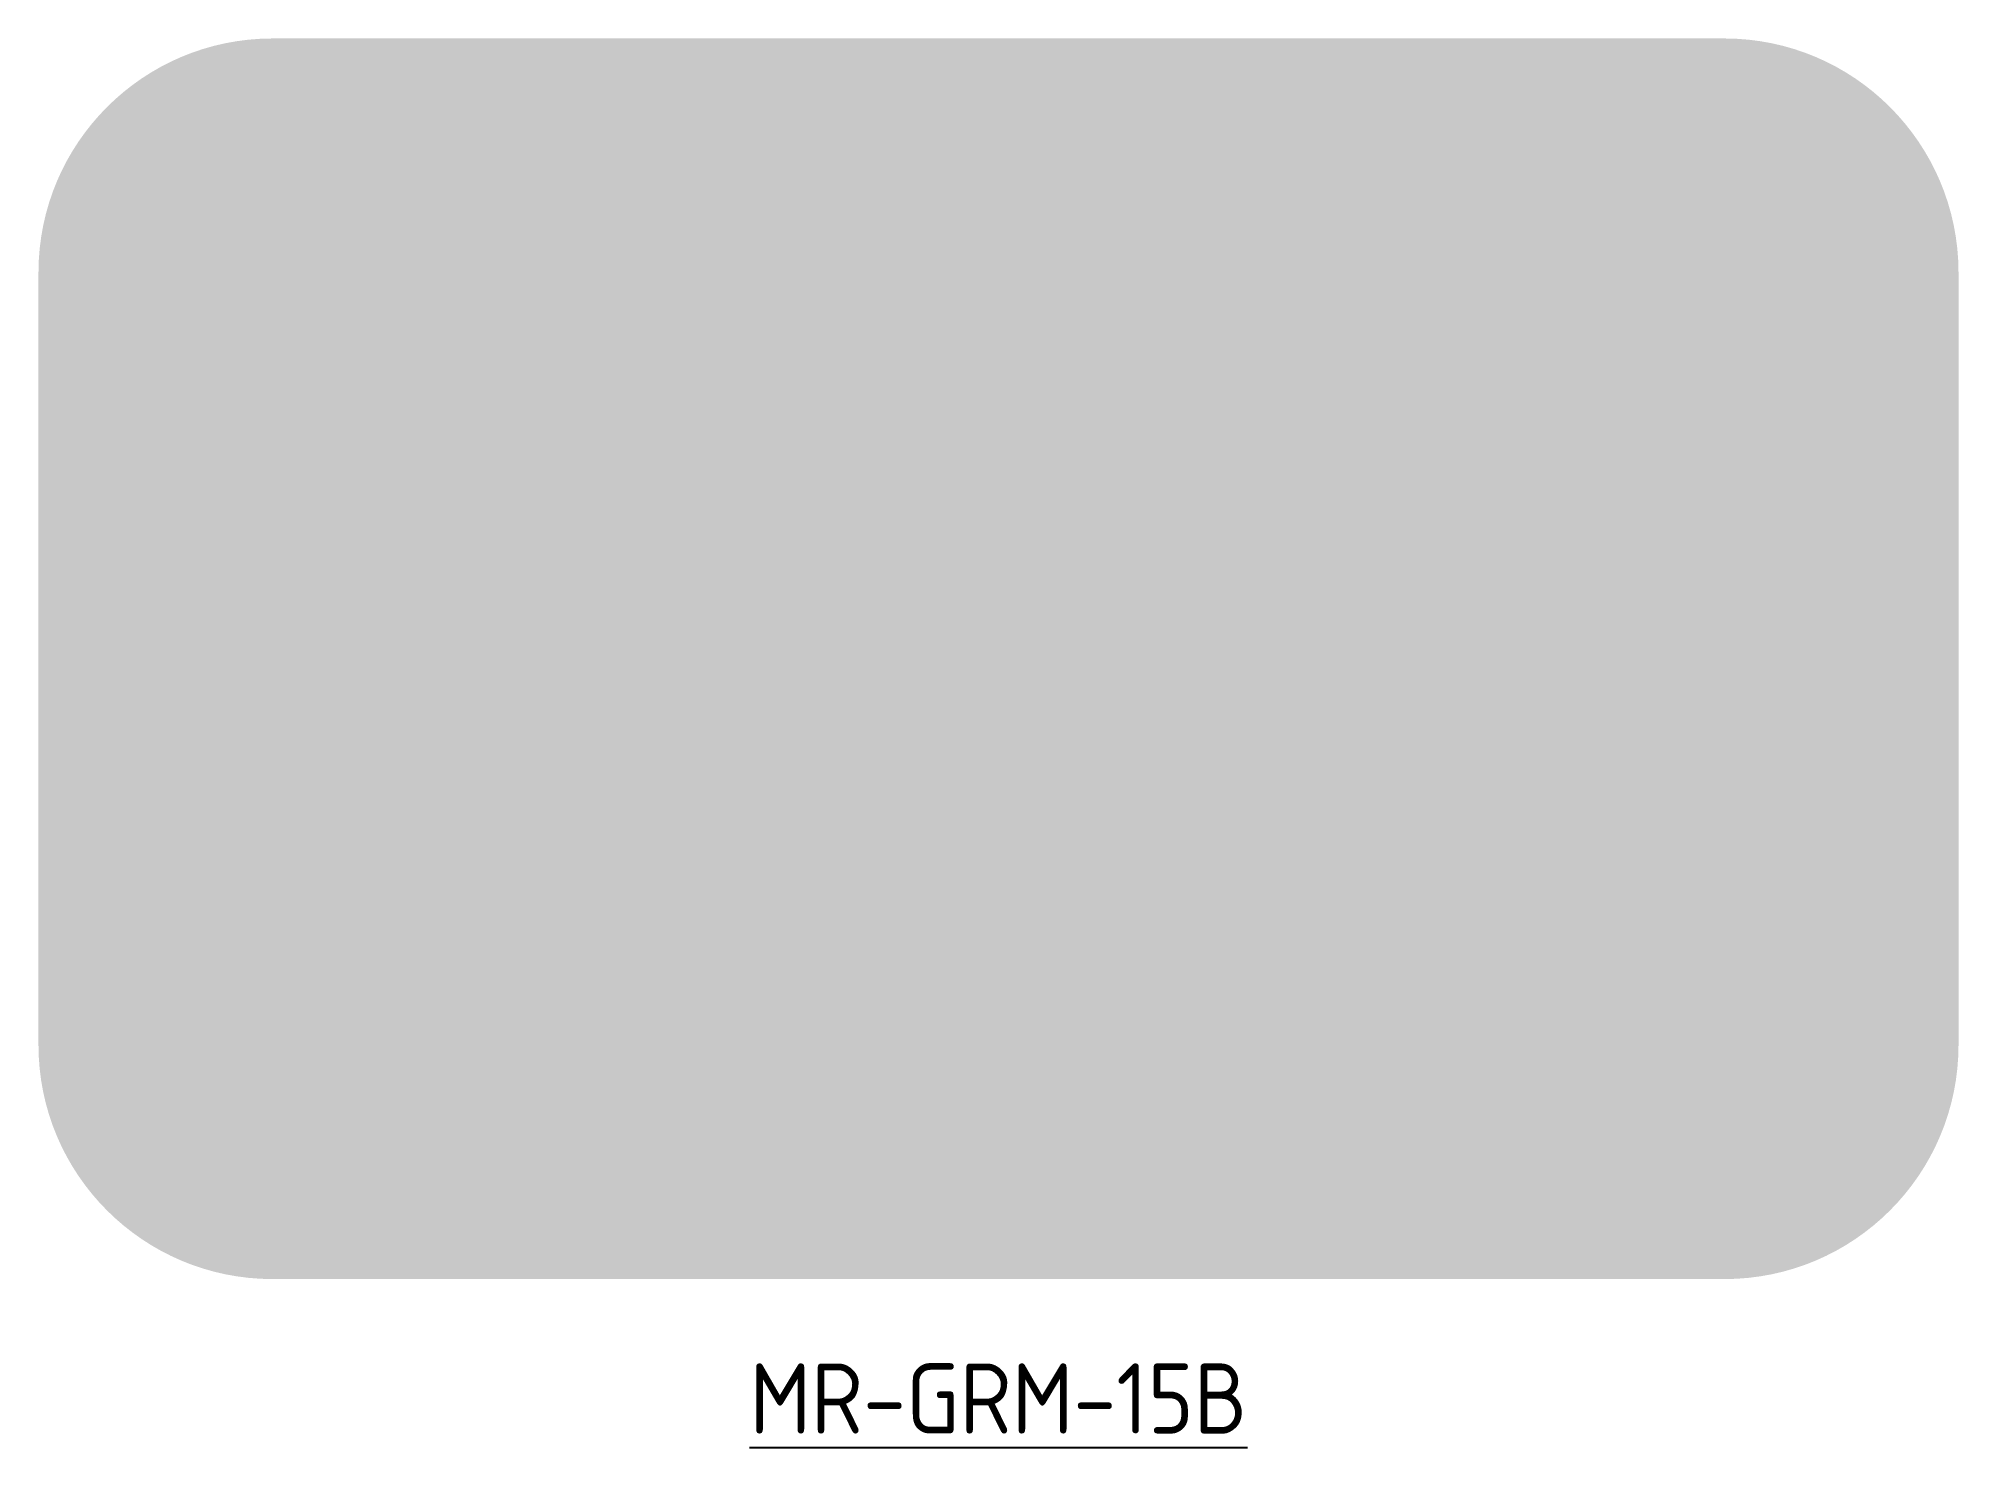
# Model space of a CAD drawing. Extents: x -41 to 41, y -7.2 to 53.
import ezdxf

# ---------------------------------------------------------------- set-up
doc = ezdxf.new("R2010")
doc.units = 0
doc.layers.add('_GREEN-ST', color=96, linetype='Continuous')
doc.layers.add('T35', color=3, linetype='Continuous')
doc.layers.add('_YELLOW', color=7, linetype='Continuous', true_color=0xfedb00)
doc.styles.add('T35', font='isocp2.shx', dxfattribs={"height": 3.5})

msp = doc.modelspace()

# ---------------------------------------------------------------- hatches: boundary and pattern name
at = {"layer": '_GREEN-ST'}
h = msp.add_hatch(color=256, dxfattribs=at)
h.dxf.hatch_style = 1
h.paths.add_polyline_path([(13.48, 38.02), (13.48, 42.5), (29.8, 42.5), (29.8, 38.02), (23.88, 38.02), (23.88, 10.5), (19.4, 10.5), (19.4, 38.02)], flags=16)
h.paths.add_polyline_path([(-0.26, 42.5), (-0.26, 14.98), (11.58, 14.98), (11.58, 10.5), (-4.74, 10.5), (-4.74, 42.5)], flags=16)
h.paths.add_polyline_path([(-16.138, 19.3), (-13.938, 10.5), (-9.32, 10.5), (-17.32, 42.5), (-21.8, 42.5), (-29.8, 10.5), (-25.182, 10.5), (-22.982, 19.3)], flags=16)
edge = h.paths.add_edge_path()
edge.add_arc((-31, 43), 5.2, 90, 180, ccw=False)
edge.add_line((-31, 48.2), (31, 48.2))
edge.add_arc((31, 43), 5.2, 0, 90, ccw=False)
edge.add_line((36.2, 43), (36.2, 10))
edge.add_arc((31, 10), 5.2, -90, 0, ccw=False)
edge.add_line((31, 4.8), (-31, 4.8))
edge.add_arc((-31, 10), 5.2, 180, 270, ccw=False)
edge.add_line((-36.2, 10), (-36.2, 43))
h = msp.add_hatch(color=256, dxfattribs=at)
h.dxf.hatch_style = 1
h.paths.add_polyline_path([(-21.862, 23.78), (-19.56, 32.988), (-17.258, 23.78)])
at = {"layer": '_YELLOW'}
h = msp.add_hatch(color=256, dxfattribs=at)
h.dxf.hatch_style = 1
edge = h.paths.add_edge_path(flags=16)
edge.add_arc((-31, 43), 5.2, 90, 180, ccw=False)
edge.add_line((-31, 48.2), (31, 48.2))
edge.add_arc((31, 43), 5.2, 0, 90, ccw=False)
edge.add_line((36.2, 43), (36.2, 10))
edge.add_arc((31, 10), 5.2, -90, 0, ccw=False)
edge.add_line((31, 4.8), (-31, 4.8))
edge.add_arc((-31, 10), 5.2, 180, 270, ccw=False)
edge.add_line((-36.2, 10), (-36.2, 43))
edge = h.paths.add_edge_path()
edge.add_arc((-31, 43), 10, 90, 180, ccw=False)
edge.add_line((-31, 53), (31, 53))
edge.add_arc((31, 43), 10, 0, 90, ccw=False)
edge.add_line((41, 43), (41, 10))
edge.add_arc((31, 10), 10, -90, 0, ccw=False)
edge.add_line((31, 0), (-31, 0))
edge.add_arc((-31, 10), 10, 180, 270, ccw=False)
edge.add_line((-41, 10), (-41, 43))
h = msp.add_hatch(color=256, dxfattribs=at)
h.dxf.hatch_style = 1
h.paths.add_polyline_path([(-21.862, 23.78), (-19.56, 32.988), (-17.258, 23.78)], flags=16)
h.paths.add_polyline_path([(-16.138, 19.3), (-13.938, 10.5), (-9.32, 10.5), (-17.32, 42.5), (-21.8, 42.5), (-29.8, 10.5), (-25.182, 10.5), (-22.982, 19.3)])
h.paths.add_polyline_path([(-0.26, 42.5), (-0.26, 14.98), (11.58, 14.98), (11.58, 10.5), (-4.74, 10.5), (-4.74, 42.5)])
h.paths.add_polyline_path([(13.48, 38.02), (13.48, 42.5), (29.8, 42.5), (29.8, 38.02), (23.88, 38.02), (23.88, 10.5), (19.4, 10.5), (19.4, 38.02)])

# ---------------------------------------------------------------- texts
at = {"layer": 'T35', "insert": (0, -3.6), "char_height": 3, "width": 22.5, "attachment_point": 2, "style": 'T35'}
msp.add_mtext('{\\LMR-GRM-15B}', dxfattribs=at)

doc.saveas('drawing.dxf')
